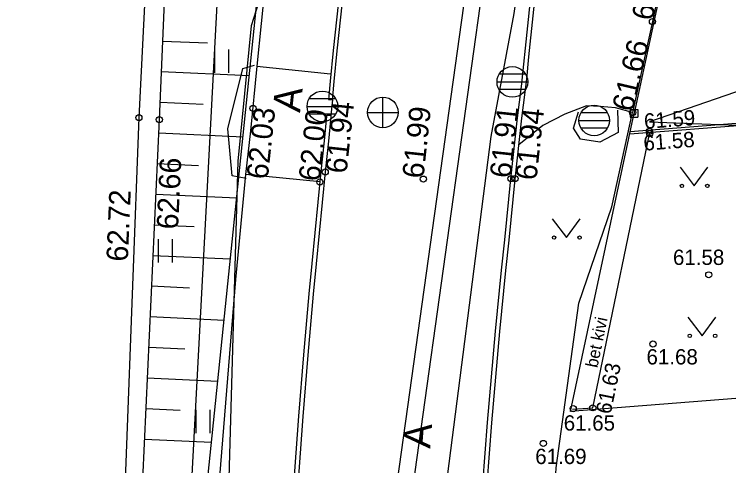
# Model space of a CAD drawing. Extents: x 641061 to 641498, y 6454023 to 6455094.
# Drawn here: x 641297.89 to 641321.2, y 6454394.52 to 6454409.25 of the extents above; entities that cross this region are included whole.
import ezdxf

# ---------------------------------------------------------------- set-up
doc = ezdxf.new("R2010")
doc.units = 0
for name, color, linetype in [('AED', 7, 'Continuous'), ('HALJASTUS', 7, 'Continuous'), ('KORGUS-EH2000', 7, 'Continuous'), ('KTRASS', 7, 'Continuous'), ('MPKAABEL', 7, 'Continuous'), ('MPOHULIIN', 7, 'Continuous'), ('RELJEEF', 7, 'Continuous'), ('SITRASS', 7, 'Continuous'), ('SKKAEV', 7, 'Continuous'), ('TEE', 7, 'Continuous'), ('VTRASS', 7, 'Continuous')]:
    doc.layers.add(name, color=color, linetype=linetype)

msp = doc.modelspace()

# ---------------------------------------------------------------- linework, layer by layer
at = {"layer": 'AED'}
for p, q in [((641317.985, 6454406.147), (641317.985, 6454405.897)), ((641317.985, 6454406.147), (641318.235, 6454406.147)), ((641318.235, 6454406.147), (641318.235, 6454405.897)), ((641317.985, 6454405.897), (641318.235, 6454405.897))]:
    msp.add_line(p, q, dxfattribs=at)
for points in [[(641421.602, 6454418.759), (641422.499, 6454404.377), (641410.542, 6454403.484), (641391.366, 6454402.081), (641375.982, 6454400.895), (641359.63, 6454399.697), (641345.906, 6454398.645), (641316.036, 6454396.29)], [(641319.265, 6454411.39), (641318.11, 6454406.022)], [(641302.177, 6454410.432), (641301.952, 6454405.881), (641301.334, 6454389.443), (641301.117, 6454379.646), (641300.208, 6454379.629), (641299.701, 6454379.62)], [(641316.036, 6454396.29), (641318.11, 6454406.022)]]:
    msp.add_lwpolyline(points, dxfattribs=at)
at = {"layer": 'HALJASTUS'}
for p, q in [((641304.423, 6454408.109), (641304.423, 6454407.347)), ((641304.879, 6454408.109), (641304.879, 6454407.347)), ((641319.608, 6454404.26), (641320.071, 6454403.653)), ((641320.071, 6454403.653), (641320.517, 6454404.26)), ((641315.438, 6454402.576), (641315.901, 6454401.969)), ((641315.901, 6454401.969), (641316.347, 6454402.576)), ((641302.577, 6454401.918), (641302.577, 6454401.156)), ((641303.033, 6454401.918), (641303.033, 6454401.156)), ((641319.864, 6454399.369), (641320.327, 6454398.762)), ((641320.327, 6454398.762), (641320.773, 6454399.369)), ((641303.809, 6454396.347), (641303.809, 6454395.585)), ((641304.265, 6454396.347), (641304.265, 6454395.585))]:
    msp.add_line(p, q, dxfattribs=at)
for points in [[(641305.457, 6454403.891), (641304.991, 6454403.983), (641304.855, 6454405.513), (641305.341, 6454407.485), (641305.727, 6454407.591)], [(641317.737, 6454349.004), (641317.759, 6454349.225), (641317.32, 6454350.114), (641314.006, 6454351.156), (641312.911, 6454352.949), (641313.105, 6454354.31), (641313.294, 6454356.999), (641313.865, 6454367.848), (641314.905, 6454381.504), (641314.963, 6454384.687), (641316.312, 6454385.212), (641317.705, 6454388.439), (641317.739, 6454390.915), (641317.449, 6454391.71), (641315.44, 6454392.104), (641315.562, 6454394.454), (641316.306, 6454399.832), (641317.388, 6454402.972), (641318.062, 6454406.046)]]:
    msp.add_lwpolyline(points, dxfattribs=at)
for centre in [(641319.67, 6454403.653), (641320.499, 6454403.653), (641315.5, 6454401.969), (641316.329, 6454401.969), (641319.926, 6454398.762), (641320.755, 6454398.762)]:
    msp.add_circle(centre, 0.055, dxfattribs=at)
at = {"layer": 'KORGUS-EH2000'}
for centre in [(641318.707, 6454409.017), (641305.677, 6454406.18), (641318.062, 6454406.046), (641301.952, 6454405.881), (641302.618, 6454405.816), (641318.611, 6454405.438), (641318.621, 6454405.358), (641308.031, 6454404.11), (641311.235, 6454403.876), (641314.092, 6454403.888), (641314.228, 6454403.893), (641307.856, 6454403.783), (641320.545, 6454400.752), (641318.724, 6454398.497), (641316.76, 6454396.412), (641316.122, 6454396.386), (641315.147, 6454395.249)]:
    msp.add_circle(centre, 0.1, dxfattribs=at)
at = {"layer": 'KTRASS'}
msp.add_lwpolyline([(641309.908, 6454390.609), (641315.669, 6454431.812)], dxfattribs=at)
at = {"layer": 'MPKAABEL'}
for points in [[(641299.38, 6454442.946), (641298.62, 6454442.062), (641302.161, 6454441.018), (641304.291, 6454440.775), (641306.989, 6454440.468), (641311.159, 6454438.521), (641311.785, 6454437.579), (641310.575, 6454427.575), (641308.429, 6454417.727), (641305.621, 6454408.877), (641305.184, 6454404.461), (641304.871, 6454393.735), (641304.297, 6454379.836), (641301.955, 6454379.88)], [(641334.651, 6454411.29), (641318.61, 6454405.744), (641322.603, 6454405.591)]]:
    msp.add_lwpolyline(points, dxfattribs=at)
at = {"layer": 'MPOHULIIN'}
msp.add_lwpolyline([(641291.277, 6454242.102), (641298.323, 6454283.777), (641300.247, 6454325.915), (641302.316, 6454368.417), (641304.51, 6454409.572), (641310.473, 6454456.209)], dxfattribs=at)
at = {"layer": 'RELJEEF'}
for points in [[(641302.692, 6454410.536), (641302.79, 6454409.921), (641302.618, 6454405.816), (641301.854, 6454389.374), (641302.475, 6454375.414)], [(641302.475, 6454375.414), (641303.705, 6454389.281), (641305.826, 6454409.851), (641306.079, 6454410.36)], [(641302.725, 6454408.38), (641304.194, 6454408.319)], [(641302.684, 6454407.381), (641305.559, 6454407.261)], [(641302.642, 6454406.382), (641304.049, 6454406.323)], [(641302.598, 6454405.383), (641305.352, 6454405.255)], [(641302.551, 6454404.384), (641303.9, 6454404.321)], [(641302.505, 6454403.385), (641305.147, 6454403.262)], [(641302.459, 6454402.386), (641303.751, 6454402.326)], [(641302.412, 6454401.387), (641304.941, 6454401.27)], [(641302.366, 6454400.388), (641303.602, 6454400.331)], [(641302.319, 6454399.389), (641304.736, 6454399.277)], [(641302.273, 6454398.39), (641303.453, 6454398.336)], [(641302.227, 6454397.392), (641304.53, 6454397.284)], [(641302.18, 6454396.393), (641303.304, 6454396.34)], [(641302.134, 6454395.394), (641304.325, 6454395.292)]]:
    msp.add_lwpolyline(points, dxfattribs=at)
at = {"layer": 'SITRASS'}
msp.add_lwpolyline([(641319.5, 6454445.308), (641319.4, 6454444.326), (641318.132, 6454436.501), (641316.104, 6454423.343), (641315.166, 6454416.094), (641314.189, 6454409.283), (641313.44, 6454405.26), (641311.815, 6454392.649), (641311.091, 6454386), (641311.001, 6454384.384)], dxfattribs=at)
at = {"layer": 'SKKAEV'}
for p, q in [((641314.567, 6454407.294), (641313.707, 6454407.294)), ((641313.637, 6454407.044), (641314.637, 6454407.044)), ((641314.567, 6454406.794), (641313.707, 6454406.794)), ((641309.913, 6454405.551), (641309.913, 6454406.551)), ((641308.369, 6454406.497), (641307.509, 6454406.497)), ((641307.439, 6454406.247), (641308.439, 6454406.247)), ((641308.369, 6454405.997), (641307.509, 6454405.997)), ((641309.413, 6454406.051), (641310.413, 6454406.051)), ((641317.237, 6454406.041), (641316.377, 6454406.041)), ((641316.307, 6454405.791), (641317.307, 6454405.791)), ((641317.237, 6454405.541), (641316.377, 6454405.541))]:
    msp.add_line(p, q, dxfattribs=at)
for centre in [(641314.137, 6454407.044), (641307.939, 6454406.247), (641309.913, 6454406.051), (641316.807, 6454405.791)]:
    msp.add_circle(centre, 0.5, dxfattribs=at)
at = {"layer": 'TEE'}
msp.add_line((641308.269, 6454406.458), (641308.214, 6454405.958), dxfattribs=at)
for points in [[(641309.77, 6454446.592), (641309.794, 6454446.017), (641309.073, 6454438.523), (641307.347, 6454421.955), (641306.695, 6454416.01), (641302.901, 6454416.069), (641302.692, 6454410.536), (641306.079, 6454410.36), (641305.806, 6454407.559), (641305.59, 6454405.454), (641305.434, 6454404.022), (641305.102, 6454400.596), (641304.187, 6454389.336), (641303.323, 6454374.954), (641302.952, 6454367.982), (641302.028, 6454351.123), (641301.747, 6454346.435), (641301.603, 6454344.346), (641301.427, 6454340.152), (641300.419, 6454322.99)], [(641309.539, 6454419.583), (641308.292, 6454408.071), (641308.197, 6454407.076), (641308.15, 6454406.577), (641308.14, 6454406.47), (641308.269, 6454406.458)], [(641308.269, 6454406.458), (641308.279, 6454406.565), (641308.326, 6454407.064), (641308.421, 6454408.058), (641309.668, 6454419.567)], [(641315.294, 6454413.844), (641314.665, 6454407.863), (641314.598, 6454407.134), (641314.44, 6454405.863), (641314.221, 6454403.875), (641314.02, 6454401.884), (641313.912, 6454400.896), (641313.719, 6454398.902), (641313.459, 6454395.919), (641313.303, 6454393.926), (641313.159, 6454391.919), (641313.017, 6454389.918), (641312.82, 6454386.917), (641312.688, 6454384.92), (641312.624, 6454383.922), (641312.554, 6454382.922), (641312.467, 6454381.505), (641312.37, 6454379.927), (641312.311, 6454378.926), (641312.189, 6454376.93), (641312.033, 6454373.93)], [(641319.404, 6454412.423), (641319.195, 6454411.35), (641318.707, 6454409.017), (641318.062, 6454406.046)], [(641311.903, 6454373.937), (641312.059, 6454376.937), (641312.181, 6454378.934), (641312.24, 6454379.935), (641312.337, 6454381.513), (641312.424, 6454382.931), (641312.494, 6454383.931), (641312.558, 6454384.928), (641312.69, 6454386.926), (641312.887, 6454389.927), (641313.029, 6454391.928), (641313.173, 6454393.936), (641313.329, 6454395.93), (641313.59, 6454398.914), (641313.783, 6454400.909), (641313.891, 6454401.898), (641314.092, 6454403.888), (641314.301, 6454405.879), (641314.432, 6454406.901), (641314.844, 6454410.862)], [(641305.806, 6454407.559), (641308.206, 6454407.313)], [(641317.967, 6454405.349), (641321.916, 6454405.66), (641322.449, 6454399.208), (641331.481, 6454399.872), (641331.239, 6454403.158), (641333.472, 6454403.322), (641333.236, 6454406.536), (641334.993, 6454406.665)], [(641317.984, 6454405.431), (641321.989, 6454405.746), (641322.522, 6454399.294), (641331.395, 6454399.946), (641331.154, 6454403.232), (641333.387, 6454403.396), (641333.15, 6454406.61), (641334.987, 6454406.745)], [(641318.062, 6454406.046), (641317.505, 6454406.198), (641316.998, 6454406.246), (641316.559, 6454406.264), (641315.848, 6454405.99), (641315.136, 6454405.62), (641314.345, 6454404.997)], [(641317.569, 6454406.123), (641317.586, 6454405.397), (641316.989, 6454405.079), (641316.363, 6454405.178), (641316.135, 6454405.541), (641316.297, 6454406.069)], [(641306.952, 6454393.153), (641307.176, 6454396.138), (641307.332, 6454398.14), (641307.506, 6454400.133), (641307.604, 6454401.125), (641307.806, 6454403.126), (641307.902, 6454404.123), (641308.011, 6454405.126), (641308.082, 6454405.925), (641308.084, 6454405.964), (641308.214, 6454405.958), (641308.212, 6454405.916), (641308.14, 6454405.113), (641308.031, 6454404.11), (641307.935, 6454403.113), (641307.733, 6454401.112), (641307.635, 6454400.121), (641307.462, 6454398.129), (641307.306, 6454396.128), (641307.082, 6454393.143)], [(641316.1, 6454396.368), (641316.76, 6454396.412), (641318.628, 6454405.401)], [(641307.869, 6454403.782), (641305.434, 6454404.022)]]:
    msp.add_lwpolyline(points, dxfattribs=at)
at = {"layer": 'VTRASS'}
msp.add_lwpolyline([(641300.25, 6454603.38), (641304.019, 6454568.308), (641304.12, 6454567.469), (641304.149, 6454567.219), (641309.514, 6454522.277), (641314.139, 6454481.247), (641319.013, 6454448.14), (641318.57, 6454445.597), (641316.248, 6454432.285), (641310.421, 6454390.504), (641310.081, 6454384.333), (641307.786, 6454342.531), (641306.29, 6454309.585)], dxfattribs=at)

# ---------------------------------------------------------------- texts
at = {"layer": 'KORGUS-EH2000'}
for s, height, rotation, p in [('61.67', 0.7, 78.34, (641318.707, 6454409.017)), ('61.66', 0.7, 76.85, (641318.062, 6454406.046)), ('61.94', 0.7, 83.87, (641308.727, 6454404.035)), ('62.03', 0.7, 83.87, (641306.156, 6454403.848)), ('62.00', 0.7, 83.87, (641307.856, 6454403.783)), ('61.99', 0.7, 83.87, (641311.235, 6454403.876)), ('61.91', 0.7, 83.87, (641314.092, 6454403.888)), ('61.94', 0.7, 83.87, (641314.924, 6454403.818)), (' 61.59', 0.5, 4.5, (641318.267, 6454405.495)), (' 61.58', 0.5, 4.5, (641318.248, 6454404.785)), (' 62.66 ', 0.7, 87.31, (641303.217, 6454401.963)), (' 62.72', 0.7, 87.56, (641301.579, 6454400.914)), (' 61.63', 0.5, 78.26, (641317.306, 6454396))]:
    msp.add_text(s, height=height, rotation=rotation, dxfattribs=at).set_placement(p)
for s, p in [(' 61.58', (641319.192, 6454401.074)), (' 61.68', (641318.329, 6454397.827)), (' 61.65', (641315.628, 6454395.669)), (' 61.69', (641314.699, 6454394.578))]:
    msp.add_text(s, height=0.5, dxfattribs=at).set_placement(p)
at = {"layer": 'TEE'}
for s, height, rotation, p in [('A', 0.9, 83.7978, (641307.21, 6454406.03)), ('bet kivi', 0.4, 78.38, (641316.911, 6454397.699)), ('A', 0.9, 85.5266, (641311.456, 6454395.073))]:
    msp.add_text(s, height=height, rotation=rotation, dxfattribs=at).set_placement(p)

doc.saveas('drawing.dxf')
